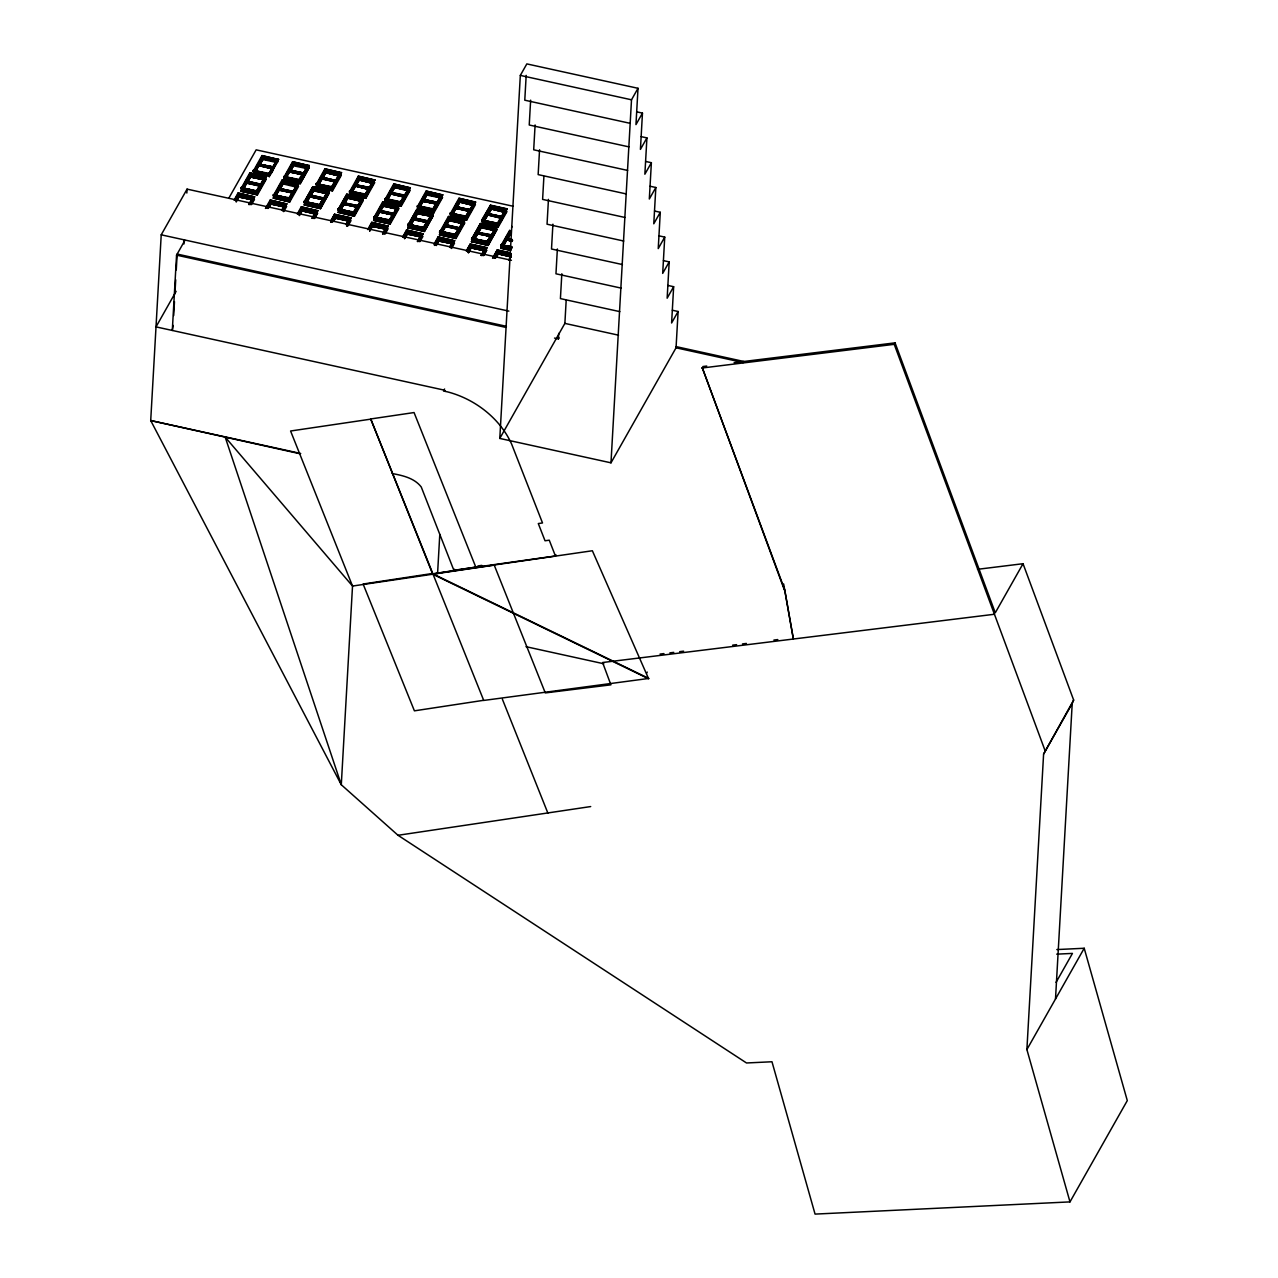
<?xml version="1.0" encoding="UTF-8"?>
<svg xmlns="http://www.w3.org/2000/svg" width="1278" height="1278" viewBox="0 0 1278 1278"><rect width="100%" height="100%" fill="white"/><g stroke="black" fill="none" stroke-linecap="round" stroke-linejoin="round"><path stroke-width="1.5" d="M511.424 260.297L187.067 189.128L161.22 234.817L150.708 420.542L341.29 784.756L398.017 835.285L746.512 1062.976L771.976 1061.762L815.06 1214.1L1069.99 1201.895L1127.292 1100.598L1084.207 948.26L1056.826 949.57M184.927 240.328L176.556 255.137L172.306 330.443L173.137 325.411M173.696 315.506L174.479 301.624M174.926 293.7L175.709 279.834M176.268 269.914L177.163 254.066L506.423 326.321M183.968 243.97L184.192 240.04M186.844 193.042L187.067 189.128M238.012 193.01L254.61 196.924L238.012 193.01L234.082 200.231M237.98 196.844L238.299 193.681L253.731 197.068L253.587 199.799L250.839 204.64M238.395 196.301L252.916 199.48L238.395 196.301L236.59 199.464M239.194 195.917L236.111 201.716M240.807 191.221L257.421 194.863L240.807 191.221L249.961 174.846L265.536 178.265M240.999 187.786L257.613 191.428L257.565 192.419L240.951 188.777L241.159 187.499L257.884 191.604L241.159 187.499M243.012 188.01L257.549 191.029M245.823 182.163L245.823 183.026L260.361 186.205L245.951 182.466M261.559 184.431L247.021 181.236M247.357 181.955L243.283 188.745M249.657 176.907L264.306 179.735M249.801 172.881L266.399 176.795L249.801 172.881L240.951 188.777M249.769 176.715L264.306 179.91L249.673 176.731M242.501 188.761L249.993 175.581L250.073 173.552L265.52 176.955L265.361 179.671L257.15 194.192L241.702 190.805L241.862 188.09L250.073 173.552M246.574 182.514L250.216 175.453L242.469 189.112M250.951 176.156L243.491 188.793M251.159 176.204L247.565 182.371L252.964 183.553M255.169 170.725L269.722 173.552L269.722 175.134L253.108 171.492L253.316 170.214L270.041 174.319L253.156 170.501M251.974 198.729L248.891 204.528M252.437 199.863L237.9 196.668L252.533 199.863M262.118 158.36L277.661 161.699L269.307 176.332L253.795 172.929L262.23 156.283L277.677 159.67L277.518 162.386M252.533 199.672L237.884 196.844M254.642 171.827L269.179 175.022L276.911 161.347L262.373 158.168L258.779 164.511M255.44 171.46L259.498 164.846M254.482 199.368L251.526 204.576M256.271 191.588L263.747 178.968M258.124 165.181L272.534 168.936L258.012 165.373M258.268 164.399L273.875 167.083M255.6 170.118L258.539 164.271L273.716 167.146M257.15 194.192L257.293 191.476M259.178 164.143L273.827 166.971L273.827 167.817L258.523 164.638L253.795 172.929M259.306 164.622L255.424 171.827M260.073 163.951L263.124 158.871M260.137 184.751L256.047 191.732M261.958 155.596L278.556 159.51L261.958 155.596L253.108 171.492M260.488 185.661L245.775 182.898M262.23 156.283L258.779 164.143M260.872 185.47L246.382 181.556L261.351 186.316M259.642 163.648L262.373 158.168M261.655 184.256L261.671 185.102L246.143 180.949L261.718 184.367M263.316 158.919L260.233 164.351L273.796 167.322M263.939 179.016L260.361 184.99M266.255 179.255L257.421 194.863M268.428 174.303L275.904 161.683M269.307 176.907L269.61 173.744M270.185 200.071L286.783 203.985L270.185 200.071L265.441 208.442M283.924 210.087L285.905 204.129L270.457 200.742L267.869 207.18M272.31 168.025L268.204 174.623L269.195 174.655L277.677 159.67M270.553 203.362L285.09 206.541L270.553 203.362L267.853 208.122M272.534 167.706L276.096 161.731M272.661 168.376L257.996 165.565M273.316 194.879L289.93 198.521L289.882 199.512L273.268 195.869L273.476 194.591L290.202 198.697L273.476 194.591M276.383 162.45L261.846 159.255M274.802 196.205L282.278 181.939L297.854 185.358M276.911 161.347L262.325 158.887M275.217 195.294L289.882 197.93L289.467 201.285L274.019 197.898L274.179 195.183L282.39 180.645L297.806 184.671M278.923 190.278L278.7 188.649L293.988 191.349M300.186 183.728L309.052 167.833L300.186 183.728L282.118 179.974L298.732 183.617L289.579 200.007L274.003 196.588M282.246 182.658L282.39 180.645M279.802 188.026L282.534 182.546L275.76 194.496M283.476 183.297L280.202 188.681M308.317 167.13L292.742 163.712L283.572 180.086L292.694 164.431L292.838 162.418L308.286 165.805L308.142 168.536M285.777 176.875L300.33 179.703L300.33 181.284L283.716 177.642L283.924 176.364L300.649 180.47L283.78 176.636M294.659 164.926L308.27 167.849L299.915 183.058L284.467 179.671L284.627 176.939L292.838 162.418M285.25 177.977L299.819 180.438L306.72 167.514L303.445 173.265M286.048 177.61L290.106 171.172M284.706 206.732L270.057 203.729L284.69 206.908M286.24 178.009L285.266 177.61M286.639 206.429L283.7 211.637M289.147 170.421L284.515 179.032M289.898 171.14L286.048 177.786M289.882 170.278L304.436 173.105L303.876 174.575M290.745 170.677L293.94 164.702L290.857 170.501M289.371 198.681L297.071 185.725L282.486 183.265M289.739 201.956L273.141 198.042L289.739 201.956L298.573 186.348M292.566 161.747L309.164 165.661L292.566 161.747L283.716 177.642M292.534 165.581L306.992 168.6M292.981 164.303L307.471 168.217L292.981 164.303L289.387 170.661M292.47 192.403L288.365 199.001M292.822 192.754L278.157 190.118L278.141 189.256L291.384 192.163M293.237 191.844L293.605 193.393M296.256 186.109L288.556 199.048M296.512 187.195L282.007 183.633M282.326 181.204L297.902 184.623L289.467 201.285M299.819 180.438L308.349 166.396L292.774 162.977M299.915 183.058L300.234 179.894M301.225 206.876L317.823 210.79L301.225 206.876L297.279 214.097M303.158 174.719L288.604 171.891L288.588 171.028L301.832 173.936M314.053 218.506L316.784 213.666L316.944 210.95L301.496 207.547L301.193 210.726L315.746 213.538M303.525 173.488L306.512 167.833M301.592 210.167L316.129 213.362L301.592 210.167L299.787 213.346M304.132 175.166L303.685 173.616L288.908 169.814L304.483 173.233M306.033 201.844L320.586 204.672L320.57 206.253L303.972 202.611L304.18 201.333L320.906 205.438L304.18 201.333M305.522 202.579L312.982 188.681L328.558 192.099M307.024 201.7L314.164 190.039M308.957 196.668L323.51 199.672M309.356 196.109L324.564 198.617M306.289 202.755L310.394 196.157L309.643 195.63M310.155 196.093L306.305 202.579M310.139 194.895L324.66 198.441M310.602 196.013L314.18 189.847M312.679 190.742L327.328 193.569M303.972 202.611L312.822 186.716L332.52 190.821L341.37 175.214M313.094 187.387L304.739 202.595L304.723 204.64L320.171 208.026L328.382 193.505L328.542 190.773L313.094 187.387L312.95 189.4L327.727 193.186L313.19 190.007L310.49 194.767M313.19 190.007L305.49 202.946M317.998 184.16L332.663 186.796L332.663 188.377L316.049 184.735L316.257 183.457L332.983 187.562L316.097 183.744M340.507 174.99L332.248 190.15L316.8 186.764L316.96 184.048L325.171 169.511L340.619 172.913L340.603 174.942L332.248 189.575L316.736 186.173L325.091 171.54L325.171 169.511M317.599 184.719L332.152 187.547L335.986 181.428M317.679 213.25L314.739 218.458M321.481 177.514L316.8 186.764M320.171 208.026L320.315 205.311M321.705 178.121L325.315 171.412L339.804 175.326L325.315 171.412M320.443 208.697L329.293 192.802L320.443 208.697L303.844 204.784L320.458 208.426M322.104 177.562L336.641 180.757M322.439 178.265L318.382 184.879M324.9 168.84L341.498 172.754L324.9 168.84L316.049 184.735M323.51 199.496L308.877 196.492L323.494 199.847M323.893 199.304L323.909 197.914M324.372 200.135L308.845 195.997M324.676 198.074L324.692 198.921L309.164 194.783L324.74 198.202M326.257 172.163L318.573 184.927M327.216 193.921L312.806 190.198L327.312 193.745M304.691 203.314L320.267 206.732L329.436 190.358L320.315 206.014M331.162 187.69L335.012 181.029M331.353 187.738L338.846 174.926M332.248 190.15L332.408 187.435L340.619 172.913M332.52 190.821L315.922 186.907L325.075 170.805L340.651 174.223M335.603 181.62L320.954 178.616M334.58 217.675L349.118 220.87M330.651 221.413L334.596 214.209L351.21 217.851L347.265 225.056M336.465 182.275L320.922 178.121M334.724 216.893L334.868 214.88L350.316 218.266L346.849 224.72M334.964 217.484L349.501 220.679L334.964 217.484L332.264 222.244M339.037 174.974L335.459 181.141M339.932 209.496L354.597 212.132L354.597 213.714L337.983 210.071L338.191 208.793L354.917 212.899L338.191 208.793M338.766 211.461L354.182 215.487L362.393 200.965L362.553 198.25L347.105 194.847L338.67 211.509L354.246 214.928L362.537 200.279L346.961 196.86L362.441 200.327M338.894 209.384L347.105 195.422L362.617 198.825L354.054 213.602L362.553 198.25M340.315 210.215L344.389 203.25L340.299 210.407M342.967 204.129L357.521 207.132M343.127 202.978L358.751 205.662M343.383 203.569L358.575 206.093M344.165 202.355L347.217 197.1M344.613 203.49L348.191 197.323M337.983 210.071L346.833 194.176L365.923 198.154L374.758 182.53M346.689 198.202L347.105 194.847M344.517 202.228L347.249 196.748L338.67 211.509L354.214 214.848M348.191 197.499L340.507 210.439M351.402 191.492L366.067 194.128L366.051 195.71L349.437 192.067L349.661 190.789L366.387 194.895L349.501 191.061M348.559 219.928L346.322 224.209M350.14 193.505L358.575 176.843L374.023 180.23L373.991 182.275L365.652 197.483L350.14 193.505L365.716 196.924L374.071 180.821L358.511 177.402L355.987 183.281M350.971 192.403L365.556 194.863M351.785 192.035L355.827 185.598M351.977 192.259L350.987 192.035L354.853 185.198L369.39 188.393M351.051 220.567L348.111 225.775M354.597 184.959L370.205 187.658M353.287 213.075L356.945 206.365M354.837 185.566L370.173 188.377L370.157 187.531L355.508 184.703M354.182 215.487L354.341 212.771M354.453 216.158L337.855 212.244L354.453 216.158L363.287 200.55M356.083 185.47L359.661 179.303M358.303 176.172L374.901 180.086L358.303 176.172L349.437 192.067M358.671 179.463L373.208 182.642L358.671 179.463L355.971 184.224M357.536 206.956L342.871 204.32L342.855 203.458L358.319 207.595M357.92 206.764L357.92 205.375M359.645 179.495L351.961 192.435M358.703 205.55L358.703 206.397L343.399 203.218M360.971 200.311L353.798 212.324M361.227 201.397L346.817 197.659M361.786 199.927L347.201 197.467M362.569 199.56L346.993 196.141L338.718 210.79L354.294 214.209L363.447 197.818L354.325 213.474M364.549 195.007L365.524 195.23L374.023 180.23M365.796 194.751L365.508 195.598L374.007 180.805M365.923 198.154L349.325 194.24L358.463 178.137L374.039 181.556M368.655 188.425L364.534 195.199M369.853 189.591L354.325 185.454L368.975 189.304M372.425 182.291L364.741 195.246M371.674 222.34L388.272 226.254L371.674 222.34L367.729 229.561M373.895 182.323L365.652 197.483M384.502 233.97L387.234 229.129L387.394 226.398L371.946 223.011L371.531 226.366L386.196 229.002M372.042 225.631L386.579 228.826L372.042 225.631L370.253 228.794M373.607 220.375L390.221 224.017L373.607 220.375L382.761 203.985L398.337 207.403M375.7 217.34L390.365 219.992L390.365 221.573L373.751 217.915L373.959 216.653L390.685 220.743L373.959 216.653M374.502 219.944L374.662 217.228L382.873 202.707L398.321 206.093L398.161 208.809L389.95 223.331L374.502 219.944L383.017 204.592L379.422 210.934M378.735 211.972L393.289 214.992M379.151 211.429L394.343 213.937M379.806 210.742L394.439 213.761M379.933 211.413L376.067 218.25M382.457 206.046L397.107 208.873M410.19 190.31L401.356 205.934L382.601 202.02L399.215 205.678L390.062 222.052L374.486 218.634M382.569 205.87L382.873 202.707M383.751 205.311L376.275 218.107M383.959 205.343L380.173 211.653M386.851 198.905L401.5 201.908L401.484 203.49L384.87 199.831L385.093 198.569L401.819 202.659L384.934 198.841M386.403 200.183L400.988 202.643L404.806 196.54M387.41 200.023L386.419 199.815L393.912 186.652M388.129 228.698L385.189 233.906M388.847 220.87L392.937 213.905M389.055 220.918L396.739 208.154M390.541 194.256L390.541 192.85M390.956 192.307L405.589 195.31L405.605 196.157L390.03 192.738L405.461 195.853M391.068 193.329L387.186 200.167M389.806 221.445L393.72 213.889M391.276 193.01L395.094 186.907L387.394 200.215M389.95 223.331L390.109 220.615L398.321 206.093M393.736 183.952L410.334 187.866L393.736 183.952L384.87 199.831M393.688 187.786L394.007 184.623L409.455 188.01L409.295 190.726L401.084 205.263L385.637 201.86L385.78 199.144L394.007 184.623M394.103 187.227L408.64 190.422L394.103 187.227L391.403 191.988M393.193 214.992L378.655 211.797L393.289 214.8M393.672 214.608L393.688 213.218M394.151 215.455L378.623 211.317M394.471 213.394L394.471 214.241L378.943 210.103L394.519 213.522M396.995 209.241L382.585 205.502M397.554 207.787L382.969 205.311M399.055 208.394L390.221 224.017M400.19 202.659L407.666 190.023M400.988 202.643L409.455 188.01M401.084 205.263L401.388 202.1M401.356 205.934L384.758 202.02L393.896 185.901L409.471 189.32M407.858 190.071L399.998 202.611L400.957 203.01M408.145 190.789L393.72 187.419M406.516 229.976L423.114 233.906L406.516 229.976L402.57 237.197M422.187 234.689L406.787 230.663L406.372 234.002L421.037 236.654M406.883 233.267L421.421 236.462L406.883 233.267L404.183 238.027M424.392 231.51L433.242 215.615L424.392 231.51L407.778 227.867L417.043 210.774M409.871 224.848L424.536 227.484L424.52 229.066L407.906 225.423L408.129 224.145L424.855 228.251L408.129 224.145M407.858 233.299L404.599 238.507M408.816 224.72L408.672 227.452L424.12 230.839L432.331 216.317L432.491 213.586L417.043 210.199L408.688 225.407L424.296 228.762L433.386 213.17L424.216 229.545L408.64 226.126M410.446 225.615L418.13 212.659M413.305 218.921L428.529 221.078M413.577 219.832L413.593 218.442M407.906 225.423L416.772 209.528L433.753 213.043L442.603 197.419M416.884 212.915L417.043 210.199M419.264 206.014L433.897 209.017L433.897 210.598L417.283 206.956L417.491 205.678L434.232 209.768L417.347 205.95M414.439 217.579L417.171 212.084L409.455 225.391M418.05 208.985L418.194 206.253L426.421 191.732L441.853 195.119L441.709 197.85L433.482 212.372L418.05 208.985L426.532 193.984L441.07 197.179M422.283 201.013L436.82 204.192M423.369 199.416L424.12 199.943M423.465 200.438L419.631 206.924M423.449 199.416L438.003 202.419L437.491 203.154M422.107 236.142L419.328 241.606M420.462 239.034L422.299 234.641L406.723 231.222L403.816 236.35M423.034 228.187L427.092 221.398L423.226 228.411M422.97 236.35L420.015 241.558M423.753 227.308L430.91 215.647M424.024 228.219L432.491 214.161M426.133 191.061L442.731 194.975L426.133 191.061L417.283 206.956M424.12 230.839L424.424 227.676M426.101 194.895L440.559 197.914M426.421 191.732L423.833 198.17M426.501 194.352L441.038 197.531L428.322 194.751M427.347 222.484L412.794 219.656L412.794 218.81L428.258 222.931M427.459 222.308L412.746 219.528M428.625 220.886L428.641 221.733L413.113 217.595L428.689 221.014M432.331 216.317L416.628 213.554L431.293 216.19M431.708 215.279L417.139 212.819M432.395 209.72L436.245 203.25M432.603 209.768L436.453 203.298M438.05 202.547L422.475 199.128L437.252 202.914L433.354 210.487L441.853 195.119M433.482 212.372L433.801 209.209M433.753 213.043L417.155 209.129L426.309 193.026L441.884 196.445M436.725 204.017L422.171 201.189L422.155 200.342L437.252 202.914M426.117 200.199L437.028 202.212M437.731 203.761L422.123 201.061M438.034 236.909L454.633 240.823L438.034 236.909L434.089 244.114M440.271 197.179L437.012 202.579M451.773 246.91L453.754 240.967L438.306 237.58L437.891 240.919L452.556 243.571M435.718 244.945L438.45 239.465L452.939 243.379M439.217 239.817L436.133 245.424M439.424 234.817L456.038 238.459L439.424 234.817L448.578 218.426L464.154 221.845M441.629 231.606L456.182 234.433L456.182 236.015L439.568 232.356L439.776 231.094L456.502 235.184L439.776 231.094M441.134 231.973L448.818 219.033L445.191 226.11M444.952 225.871L460.176 228.027M445.223 226.781L445.239 225.375M445.766 225.503L442.396 231.765M445.734 224.64L460.256 228.203M448.274 220.487L462.812 223.682M475.432 204.624L466.598 220.247L448.418 216.477L465.032 220.12L455.863 236.494L440.287 233.075M448.69 217.148L440.479 231.669L440.319 234.385L455.767 237.788L463.978 223.251L464.138 220.535L448.69 217.148L448.386 220.311L462.908 223.506L448.402 219.944M449.568 219.752L442.603 231.813M449.76 219.784L446.198 225.775M452.077 213.586L466.742 216.222L466.742 217.803L450.128 214.161L450.335 212.883L467.061 216.988L450.175 213.154M451.038 213.458L450.878 216.19L466.326 219.576L474.569 204.416M451.997 242.628L449.76 246.91M456.182 206.988L470.831 209.624L470.847 210.471L455.319 206.333L470.719 210.183M454.505 243.267L451.549 248.475M455.623 235.887L459.489 229.066M455.767 237.788L456.07 234.625M437.571 573.63L439.792 534.364M458.978 198.266L475.576 202.18L458.978 198.266L450.128 214.161M451.677 214.129L459.169 200.965L459.249 198.937L474.665 202.962L466.438 217.484L450.894 214.145L459.249 198.937M459.345 201.557L473.882 204.736L459.345 201.557L455.751 207.899M458.546 228.299L454.664 235.503L458.738 228.522M459.106 229.241L444.393 226.478M459.505 227.66L462.572 222.228L459.281 227.979M459.968 229.896L444.568 226.062M460.272 227.835L460.288 228.682L444.76 224.545L460.336 227.963M463.323 222.947L448.546 219.161M464.873 222.835L456.038 238.459M465.224 217.116L469.282 210.503M465.959 216.046L473.116 204.384M466.182 217.691L451.645 214.496L459.377 200.822M466.326 219.576L466.47 216.861M466.598 220.247L450 216.333L459.137 200.231L474.713 203.649M470.528 211.685L455.128 207.851M470.272 247.453L484.713 250.823M466.342 251.191L470.288 243.986L486.902 247.628L482.956 254.833M470.416 247.373L470.56 244.657L486.007 248.044L485.848 250.76M470.703 246.542L485.193 250.456L470.703 246.542L468.004 251.303M488.068 245.488L496.918 229.593L488.068 245.488L471.47 241.574L480.72 224.177L496.168 227.564L496.136 229.609L487.797 244.242L472.285 240.839L480.847 226.062L478.116 231.542M471.646 238.395L488.26 242.037L488.196 243.044L471.582 239.385L471.806 238.123L488.531 242.213L471.806 238.123M468.563 252.74L471.47 246.894L468.387 252.325M496.231 228.155L480.656 224.736L480.576 226.19L496.04 229.657L487.797 244.817L472.349 241.414L472.493 238.698M466.326 219.001L474.761 202.914L459.185 199.496L450.958 214.161M473.547 238.826L488.212 241.462L487.797 244.817M477.78 232.884C468.099 247.868 479.298 233.906 477.237 232.772L480.832 226.43M476.742 232.292L492.318 235.711L477.014 232.532M476.982 232.9L492.302 234.864M478.228 232.804L481.806 226.637M471.582 239.385L480.448 223.506L498.148 227.18L506.983 211.557M480.304 227.516L494.842 230.711M480.56 226.893L496.136 229.609M481.534 223.522L498.148 227.18M498.34 223.73L498.276 224.72L481.662 221.078L481.726 220.088L498.5 223.458L481.726 220.088M481.79 226.813L474.106 239.769M481.886 219.8L490.528 205.183L507.142 208.825L498.021 224.481L482.445 221.062L490.8 205.87L506.248 209.257L506.088 211.972L497.877 226.494L482.429 223.107L482.573 220.391M483.627 220.503L498.164 223.698M484.17 219.704L490.928 207.755L505.465 210.934L490.896 208.474L483.979 221.413L488.052 214.624M481.359 255.536L484.442 249.737L481.151 255.488M486.678 214.768L501.2 218.139M484.809 250.648L470.16 247.82M487.717 213.905L502.382 216.557L501.839 218.011M486.694 242.341L490.768 235.376L486.678 242.532M488.819 213.57L491.886 208.33M481.662 221.078L490.528 205.183M490.64 208.586L490.928 207.755M490.8 205.87L482.509 221.078M491.135 236.27L476.47 233.634L491.135 236.462M491.998 236.925L476.47 232.788M494.586 229.625L487.413 241.654M495.385 229.257L480.816 226.781M500.832 217.42L496.982 223.89M472.317 240.104L487.892 243.523L497.046 227.42L487.94 242.804L472.365 239.385L480.72 224.177M497.877 226.494L506.216 211.285L492.605 208.378M498.021 223.778L497.733 224.608L506.232 209.832L490.736 206.429L483.212 220.998M498.021 224.481L497.941 225.934L482.397 222.452M493.34 257.118L497.286 249.897L510.21 252.74M497.27 253.379L510.705 256.91M497.414 252.597L497.557 250.584L511.072 253.555M494.953 257.948L497.685 252.469L510.417 255.265M501.407 216.333L504.65 211.317M502.078 218.618L501.647 217.052L486.854 213.25L502.43 216.669M509.97 250.296L500.736 248.267L505.753 239.21M511.951 248.251L500.88 245.823L500.928 244.817L512.159 246.973M511.28 249.961L501.631 247.852L501.791 245.12L510.002 230.599L509.842 233.315M502.829 245.248L511.12 246.478M482.397 221.797L497.973 225.216L507.142 208.825M511.264 249.386L501.567 247.261L506.312 238.603L511.759 239.801M507.318 239.194L511.104 232.884L507.302 239.545M509.587 233.954L510.497 233.57L509.602 233.762M509.714 230.2L500.88 245.823M510.098 233.219L506.551 238.842M511.631 227.66L511.839 226.382M672.356 310.234L678.107 311.497L676.046 347.808L610.98 462.828L499.794 438.434L520.322 75.402L526.84 63.9L638.01 88.294L635.965 124.605L642.467 113.103L636.716 111.841M526.185 75.37L524.779 100.195L630.214 123.343M530.642 100.163L529.236 125.004L628.92 146.874M535.099 124.956L533.693 149.798L627.61 170.421M539.556 149.766L538.15 174.607L626.316 193.952M543.901 176.476L542.607 199.4L625.022 217.484M548.454 199.368L547.048 224.209L623.728 241.031M552.911 224.161L551.505 249.002L622.434 264.562M557.368 248.97L555.962 273.796L621.14 288.109M561.825 273.764L560.419 298.605L619.846 311.64M554.524 338.079L558.422 338.926L558.742 333.35M499.794 438.434L564.876 323.398L566.17 300.474M610.98 462.828L631.508 99.796L638.01 88.294M642.467 113.103L640.422 149.398L646.924 137.896L641.173 136.634M646.924 137.896L644.863 174.207L651.381 162.705L645.63 161.443M651.381 162.705L649.32 199.001L655.838 187.499L650.087 186.237M655.838 187.499L653.777 223.794L660.279 212.292L654.544 211.03M660.279 212.292L658.234 248.603L664.736 237.101L658.985 235.839M664.736 237.101L662.691 273.396L669.193 261.894L663.442 260.632M669.193 261.894L667.148 298.205L673.65 286.703L667.899 285.441M673.65 286.703L671.605 322.999L678.107 311.497M1069.99 1201.895L1026.889 1049.557L1043.599 754.084L1073.648 700.056L1023.039 563.71L977.526 569.317M1055.5 999.013L1072.21 703.539L1073.648 700.056M444.6 389.007L443.53 391.004L447.843 391.947A81.393 64.315 29.5 0 1 511.615 444.057L542.511 522.958L538.294 523.549L545.035 540.786L549.252 540.179L555.435 555.994L453.866 570.292L421.245 486.982C414.344 478.036 402.762 475.512 392.25 473.547M432.667 574.03L370.716 418.96L414.056 412.554L475.783 567.081L432.252 573.982L648.633 678.794L592.369 550.754L432.252 573.982M432.443 573.63L648.809 678.442L483.723 700.44L370.716 418.96M176.108 291.336L156.012 326.88L443.993 390.078L445.239 391.372M228.794 198.234L256.159 149.845L513.021 206.221M234.641 200.135L238.299 193.681M235.376 199.4L238.299 194.256L253.795 197.659L249.865 204.56L253.731 197.643M235.28 200.103L238.187 194.975L253.763 198.394M235.711 200.135L238.203 195.71L253.715 199.112L251.159 203.522M235.743 200.327L238.427 195.566M236.302 201.764L239.385 196.141M249.082 204.56L252.165 198.953M250.089 203.522L253.731 197.068M260.92 184.751L257.038 191.94L265.52 176.955M250.696 203.873L254.626 196.652M257.293 192.179L265.584 177.53L250.009 174.127L241.718 188.761L257.325 192.115M266.415 176.524L257.261 192.914L241.686 189.495M269.45 174.894L277.741 160.261L262.166 156.843L253.875 171.476L269.498 174.846M278.572 159.239L269.418 175.629L253.843 172.21L262.134 157.561L277.709 160.98M271.128 173.68L272.965 170.453M266.798 207.196L270.457 200.742M273.268 195.869L282.118 179.974M266.527 208.138L270.457 201.317L285.968 204.72L282.885 210.103M267.102 207.723L270.345 202.036L285.921 205.438M282.39 181.22L274.035 195.853L289.643 199.208M292.838 162.993L284.499 177.626L300.106 180.981M267.501 208.426L270.585 202.627M274.818 195.853L281.416 184.128M268.284 208.41L271.559 203.026L269.115 207.276M284.467 179.671L288.125 173.217M289.355 171.38L292.966 164.67L307.503 167.865M279.674 189.048L275.585 196.205L279.658 189.224M283.492 182.93L280.393 188.729L293.956 191.7M293.94 164.702L290.649 170.453L289.786 170.293M281.911 209.896L284.115 206.157M281.895 210.071L284.339 205.838M298.828 180.597C309.899 164.479 296.256 180.565 299.803 180.805L308.286 165.805M282.246 210.582L285.905 204.129M292.662 192.451L296.272 185.917M289.355 199.033L297.838 184.048M282.853 210.934L286.799 203.713M283.317 210.582L285.809 206.157M289.611 199.272L297.902 184.623M309.18 165.389L300.026 181.764L284.451 178.345M289.499 200.646L273.955 197.307L289.531 200.726L297.822 186.077L282.31 182.674L297.726 186.125M309.164 165.661L299.915 182.482L284.403 179.08M304.292 201.78L312.822 186.716M297.838 214.017L301.496 207.547M298.525 213.234L301.496 208.122L317.008 211.525L313.078 218.426M298.493 213.969L301.384 208.841L316.96 212.26M299.739 212.547L301.416 209.576M298.94 214.209L301.624 209.448M309.611 195.981L313.206 189.639M299.324 215.407L302.598 209.832L299.308 215.583M321.673 178.473L325.299 171.763L339.82 174.958M322.471 178.473L326.273 171.795M319.085 205.375L322.935 198.905M312.104 218.218L315.378 212.643L312.088 218.394M319.276 205.423L323.142 198.585M319.788 204.863L326.976 192.483M323.382 199.001L326.96 192.658M313.286 217.404L316.944 210.95M320.059 205.774L328.542 190.773M320.027 206.141L328.542 191.349M313.893 217.739L317.839 210.519M314.356 217.388L316.928 212.979L301.352 209.56M320.171 207.451L328.526 192.818M341.514 172.482L332.36 188.872L316.784 185.454M330.81 220.902L334.596 214.209M330.938 222.276L334.868 214.88M338.303 209.257L346.833 194.176M331.002 222.292L334.868 215.455L350.38 218.857L347.424 225.823M331.865 221.286L334.756 216.158L350.332 219.576M332.312 221.525L334.996 216.765M332.759 221.062L334.98 217.132L350.3 220.311L346.913 226.158M333.526 221.413L335.97 217.164L333.718 221.445M338.734 212.1L340.571 208.873M358.575 177.418L350.22 192.051L365.827 195.406M351.945 190.694L353.878 187.275M355.108 185.086L358.703 178.728M346.514 224.257L348.734 220.151M346.657 224.72L350.316 218.266M353.079 213.027L357.169 206.046M346.514 225.695L351.21 217.851M357.377 206.653L360.987 200.119M368.847 188.649L372.441 182.115M374.917 179.815L365.748 196.189L350.172 192.77M373.751 217.915L382.601 202.02M368.288 229.465L371.946 223.011M368.975 228.698L371.946 223.586M381.898 206.173L374.438 219.353L390.014 222.771L398.305 208.138L382.729 204.72L398.209 208.186M368.943 229.433L371.834 224.305L387.41 227.724M370.189 228.011L371.866 225.04L386.595 228.458M369.39 229.657L372.09 224.896M385.573 201.285L401.148 204.704L409.423 190.055L393.848 186.636M387.378 198.473L394.135 186.508M369.773 230.871L373.048 225.295L369.757 231.046M393.161 214.321L396.755 207.787M382.537 233.858L385.828 228.107L382.729 233.89M383.735 232.868L387.394 226.398M383.528 233.89L387.458 226.989L371.882 223.57M384.343 233.203L388.288 225.982M384.806 232.852L387.378 228.442M410.35 187.594L401.18 203.969L385.605 200.55M408.241 224.593L416.772 209.528M419.775 205.582L422.73 199.735L417.986 208.394L433.546 211.813L441.773 197.147M422.954 199.975L426.548 193.617M407.778 227.867L416.932 211.493L432.507 214.912M419.807 207.324L427.315 193.968M403.129 237.117L406.787 230.663M412.315 220.998L417.155 212.452M423.929 200.358L427.507 194.016M403.768 237.069L406.676 231.941L422.251 235.36M410.238 225.743L414.328 218.602M404.199 237.101L406.692 232.692M410.43 225.791L418.146 212.483M404.231 237.309L406.915 232.548M404.599 238.698L407.89 232.947M437.012 202.387L440.095 196.78M427.315 222.005L430.91 215.471M442.747 194.703L433.593 211.078L418.018 207.659M423.992 228.586L432.491 213.586M417.379 241.494L420.67 235.743L417.571 241.542M424.152 230.2L408.609 226.861L424.184 230.28L432.459 215.631L416.9 212.212L432.363 215.678M418.577 240.504L422.235 234.05M418.369 241.526L422.299 234.641M419.184 240.839L423.13 233.634M439.568 232.356L448.418 216.477M440.287 233.746L455.799 237.149L440.255 233.81L448.61 219.177M434.376 244.977L438.306 237.58M450.846 215.535L466.39 219.017M434.44 244.993L438.306 238.155L453.818 241.558L450.735 246.942M435.303 243.986L438.21 238.858L453.786 242.277M434.855 245.456L438.162 239.593M452.444 214.305L456.534 207.34M435.351 245.264L438.45 239.465M452.652 214.353L460.352 201.221M456.741 207.931L460.336 201.397M436.325 245.472L439.392 240.04M469.521 210.742L473.116 204.208M455.655 235.535L464.138 220.535M474.697 202.323L466.214 217.324L465.24 216.925M455.911 235.775L464.202 221.126L448.626 217.707L440.335 232.356L455.942 235.711M449.952 246.958L452.188 242.852M466.47 217.564L474.761 202.914M450.112 247.421L453.754 240.967M455.767 237.213L464.122 222.58M475.592 201.908L466.438 218.282L450.862 214.864M450.287 247.421L453.754 241.542M450.703 247.756L454.649 240.552M451.166 247.405L453.738 243.012M471.917 238.571L480.448 223.506M466.502 250.68L470.288 243.986M471.454 241.846L480.608 225.455L496.184 228.874M466.917 251.111L470.56 244.657M472.349 241.414L475.081 236.574M467.588 250.344L470.56 245.232L486.071 248.635L482.141 255.536M467.556 251.063L470.448 245.935L486.023 249.354M488.068 214.432L484.011 221.046M491.886 208.138L488.611 213.889L487.733 213.73M468.754 249.593L470.416 246.67L485.991 250.089L483.116 255.616M467.972 252.038L470.671 246.91M468.371 252.693L471.662 246.942M501.583 216.749L504.666 211.126M490.992 235.967L494.586 229.449M506.248 209.257L497.749 224.241L496.791 223.858M487.669 242.564L496.168 227.564M487.908 242.724L496.168 228.139M481.183 255.137L484.426 250.105M482.349 254.498L486.007 248.044M482.493 255.217L486.902 247.628M483.819 255.281L486.758 250.073L483.803 255.552M492.541 258.284L497.286 249.897M493.899 257.038L497.557 250.584M493.627 257.98L497.557 251.159M494.554 256.99L497.446 251.862L511.072 254.849M495.001 257.229L497.685 252.469M494.602 258.268L497.669 252.836L511.232 255.808M510.002 231.174L501.647 245.807L511.408 247.948M509.89 231.893L506.024 238.714L511.919 239.29M495.385 258.252L498.66 252.868L496.215 257.102M500.736 248.267L509.922 232.628M496.407 257.15L498.644 253.044M501.631 247.852L504.363 243.012M503.197 245.967L510.896 233.027M503.197 246.143L510.912 232.836M509.027 259.546L510.721 256.543L497.158 253.571M508.995 259.913L510.928 256.59M509.203 259.961L510.896 256.942M558.422 338.926L559.029 337.855M453.866 570.292L454.473 569.237M555.435 555.994L556.042 554.924M784.468 590.212L702.213 367.601L784.708 589.813L793.366 639.016L783.638 583.934M646.652 673.171L647.259 672.1M1045.053 750.601L894.233 344.325L895.063 342.855L734.099 362.68M1023.039 563.71L995.274 612.785L895.063 342.855M1043.599 754.084L1072.21 703.539M1056.043 982.399L1072.45 953.404L1056.714 954.155M1026.889 1049.557L1084.207 948.26M432.443 573.487L363.112 584.03L414.407 710.84L483.739 700.296M370.588 419.168L290.585 431.005L352.52 586.059L341.29 784.756L225.184 437.108L352.52 586.059L494.235 565.132L545.291 692.916L610.9 684.832L602.609 662.515L994.444 614.255M398.017 835.285L590.692 806.562M477.908 565.93L481.822 565.387M702.82 366.546L706.734 366.051M701.989 368.016L894.233 344.325M660.039 654.08L663.969 653.601M669.864 652.866L673.778 652.387M679.672 651.652L683.602 651.173M732.677 645.134L736.591 644.655M742.486 643.92L746.416 643.441M773.893 640.054L777.823 639.575M520.322 75.402L631.508 99.796M490.512 205.454L507.126 209.097M506.264 210.566L490.688 207.148L483.244 220.695L497.781 223.89M325.027 171.524L340.603 174.942M358.479 178.872L373.991 182.275M428.226 194.24L437.907 196.301M459.106 200.95L474.681 204.368M358.687 179.096L373.224 182.291M394.119 186.876L408.656 190.055M459.361 201.189L473.898 204.384M490.912 208.106L505.449 211.301M262.341 158.52L276.879 161.715M324.788 172.498L339.405 175.869M358.175 179.831L372.793 183.201M458.85 201.924L473.483 205.295M490.401 208.841L505.018 212.212M292.55 170.901L304.42 173.473M322.12 177.386L336.737 180.565M355.603 184.703L370.141 187.898M390.94 192.483L405.573 195.678M456.182 206.812L470.815 209.991M490.512 214.337L502.366 216.909M289.132 170.789L303.669 173.968M321.465 177.882L336.002 181.061M390.285 192.978L404.822 196.173M422.699 200.087L437.236 203.282M455.543 207.292L470.08 210.487M487.078 214.225L501.615 217.42M499.778 217.372L486.551 214.464L501.2 218.33M288.732 171.332L303.237 174.878L288.604 171.699M288.62 171.524L303.253 174.703M354.341 185.949L368.975 189.128M389.774 193.729L405.222 197.355M422.187 200.838L436.82 204.017M455.032 208.042L469.665 211.221M258.507 165.006L273.46 169.015M320.938 178.792L335.571 181.987M454.952 208.266L469.649 211.397M420.67 206.956L433.386 209.752M322.168 185.709L329.357 187.291M331.162 187.499L332.136 187.898M426.996 208.713L433.37 210.119M456.246 215.135L463.435 216.717M254.657 171.476L262.821 173.265M283.588 179.815L300.202 183.457M312.806 186.987L329.42 190.63M346.817 194.448L363.431 198.09M416.756 209.8L433.37 213.442M480.432 223.778L497.046 227.42M328.606 191.365L313.03 187.946L304.803 202.611L320.347 205.95M416.979 210.758L432.555 214.177M249.929 175.565L264.706 179.367L250.168 176.172M265.441 178.968L257.15 193.617L241.638 190.214L257.182 193.553M250.184 175.805L264.722 179M312.982 189.479L327.743 192.834M448.802 219.401L463.339 222.58M448.786 219.752L461.502 222.548M346.721 197.834L361.339 201.029M416.644 213.186L431.277 216.381M509.602 233.586L510.481 233.762M346.705 198.026L361.339 201.205M382.473 205.87L397.107 209.065M344.054 202.723L358.671 205.902M413.976 218.059L428.609 221.254M477.652 232.037L492.286 235.232M506.935 238.459L511.599 239.465M506.296 238.954L512.654 240.36M506.264 239.321L511.727 240.52M278.284 189.559L292.806 192.93M412.922 219.113L427.459 222.484M512.254 241.095L505.88 239.513L512.127 241.462M278.173 189.751L292.79 193.122M342.887 203.953L357.505 207.324M476.502 233.267L491.119 236.638M505.784 239.705L512.238 241.27M304.02 201.605L320.634 205.263M338.031 209.081L354.645 212.723M373.799 216.925L390.413 220.567M407.97 224.417L424.584 228.059M439.616 231.366L456.23 235.008M500.928 244.817L511.999 247.245M511.535 247.421L501.088 244.545M338.75 210.055L354.357 213.41M501.615 246.526L511.344 248.667M374.47 219.305L389.982 222.707M472.317 240.775L487.829 244.178M501.599 247.197L511.312 249.338M407.794 227.596L424.408 231.238M471.47 241.574L488.084 245.216M500.752 247.996L509.986 250.025M334.58 214.48L351.194 218.123M470.272 244.258L486.886 247.9M497.27 250.168L510.194 253.012M497.493 251.143L511.072 254.114M270.569 202.994L285.106 206.189M406.628 232.676L422.203 236.095M438.434 239.833L452.955 243.028M438.402 240.2L451.118 242.98M497.653 253.188L508.548 255.584M334.469 217.867L349.102 221.046M371.563 225.998L386.18 229.193M406.388 233.65L421.021 236.829M437.923 240.568L452.556 243.747M470.176 247.644L484.793 250.823M270.057 203.905L284.674 207.1M334.469 218.043L349.102 221.238M371.547 226.174L386.18 229.369M406.388 233.826L421.005 237.021M437.907 240.743L452.54 243.938M497.158 253.747L510.817 256.718M676.11 346.61L743.876 361.482L743.285 362.553L676.046 347.808M161.22 234.817L508.868 311.113M564.876 323.398L618.552 335.187M176.556 255.137L505.816 327.392M300.697 453.466L150.708 420.542L299.643 453.674M526.025 646.684L603.839 663.777M443.993 390.078L444.872 391.292M502.398 699.258L547.895 813.143M278.46 188.042L293.988 192.195L278.46 188.042M301.097 210.535L315.618 214.097L301.097 210.535M321.241 176.907L336.769 181.061L321.241 176.907M324.884 172.322L339.293 176.06L324.884 172.322M354.453 185.757L368.863 189.495L354.453 185.757M358.287 179.639L372.697 183.377L358.287 179.639M389.886 193.537L404.407 197.084L389.886 193.537M458.962 201.748L473.371 205.47L458.962 201.748M490.512 208.665L504.922 212.404L490.512 208.665M304.691 203.985L320.235 207.467L304.691 203.985M325.171 170.086L316.816 184.719L332.44 188.074L340.683 173.488L325.107 170.07M382.873 203.282L374.518 217.915L390.125 221.27L398.385 206.685L382.809 203.266M394.007 185.198L385.652 199.831L401.26 203.186L409.519 188.601L393.943 185.182M426.405 192.307L418.066 206.94L433.673 210.295L441.916 195.71L426.341 192.291M494.953 230.344L480.32 227.164L494.937 230.535"/></g></svg>
